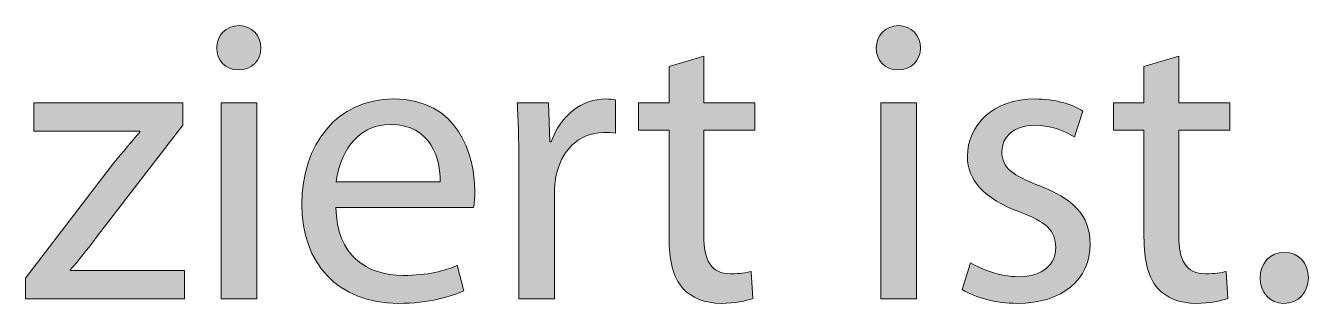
# Model space of a CAD drawing. Header units: inches. Extents: x 0 to 395, y 0 to 191.
# Drawn here: x 376.7 to 393.49, y 163.54 to 167.18 of the extents above; entities that cross this region are included whole.
import ezdxf

# ---------------------------------------------------------------- set-up
doc = ezdxf.new("R2010")
doc.units = ezdxf.units.IN
doc.header["$MEASUREMENT"] = 0
doc.layers.add('Template', color=7, linetype='Continuous')

# ---------------------------------------------------------------- blocks, each defined once
blk = doc.blocks.new('block 7')
at = {"layer": 'Template', "true_color": 0xf6921e}
h = blk.add_hatch(color=30, dxfattribs=at)
h.dxf.hatch_style = 2
edge = h.paths.add_edge_path()
edge.add_spline(control_points=[(379.779, 166.888), (379.779, 166.729), (379.668, 166.602), (379.482, 166.602), (379.312, 166.602), (379.201, 166.729), (379.201, 166.888), (379.201, 167.048), (379.318, 167.18), (379.493, 167.18), (379.662, 167.18), (379.779, 167.053), (379.779, 166.888)], knot_values=[0, 0, 0, 0, 1, 1, 1, 2, 2, 2, 3, 3, 3, 4, 4, 4, 4], degree=3, periodic=1)
h.paths.add_polyline_path([(379.26, 163.601), (379.26, 166.167), (379.726, 166.167), (379.726, 163.601)])
h = blk.add_hatch(color=30, dxfattribs=at)
h.dxf.hatch_style = 2
edge = h.paths.add_edge_path()
edge.add_spline(control_points=[(388.412, 166.888), (388.412, 166.729), (388.301, 166.602), (388.115, 166.602), (387.946, 166.602), (387.834, 166.729), (387.834, 166.888), (387.834, 167.048), (387.951, 167.18), (388.126, 167.18), (388.296, 167.18), (388.412, 167.053), (388.412, 166.888)], knot_values=[0, 0, 0, 0, 1, 1, 1, 2, 2, 2, 3, 3, 3, 4, 4, 4, 4], degree=3, periodic=1)
h.paths.add_polyline_path([(387.893, 163.601), (387.893, 166.167), (388.359, 166.167), (388.359, 163.601)])
h = blk.add_hatch(color=30, dxfattribs=at)
h.dxf.hatch_style = 2
edge = h.paths.add_edge_path()
edge.add_spline(control_points=[(385.577, 166.782), (385.577, 166.782), (385.577, 166.167), (385.577, 166.167), (385.577, 166.167), (386.245, 166.167), (386.245, 166.167), (386.245, 166.167), (386.245, 165.812), (386.245, 165.812), (386.245, 165.812), (385.577, 165.812), (385.577, 165.812), (385.577, 165.812), (385.577, 164.428), (385.577, 164.428), (385.577, 164.11), (385.667, 163.93), (385.927, 163.93), (386.054, 163.93), (386.129, 163.94), (386.198, 163.962), (386.198, 163.962), (386.219, 163.606), (386.219, 163.606), (386.129, 163.575), (385.985, 163.543), (385.805, 163.543), (385.588, 163.543), (385.413, 163.617), (385.302, 163.739), (385.174, 163.882), (385.121, 164.11), (385.121, 164.412), (385.121, 164.412), (385.121, 165.812), (385.121, 165.812), (385.121, 165.812), (384.723, 165.812), (384.723, 165.812), (384.723, 165.812), (384.723, 166.167), (384.723, 166.167), (384.723, 166.167), (385.121, 166.167), (385.121, 166.167), (385.121, 166.167), (385.121, 166.644), (385.121, 166.644), (385.121, 166.644), (385.577, 166.782), (385.577, 166.782)], knot_values=[0, 0, 0, 0, 1, 1, 1, 2, 2, 2, 3, 3, 3, 4, 4, 4, 5, 5, 5, 6, 6, 6, 7, 7, 7, 8, 8, 8, 9, 9, 9, 10, 10, 10, 11, 11, 11, 12, 12, 12, 13, 13, 13, 14, 14, 14, 15, 15, 15, 16, 16, 16, 17, 17, 17, 17], degree=3, periodic=1)
h = blk.add_hatch(color=30, dxfattribs=at)
h.dxf.hatch_style = 2
edge = h.paths.add_edge_path()
edge.add_spline(control_points=[(391.794, 166.782), (391.794, 166.782), (391.794, 166.167), (391.794, 166.167), (391.794, 166.167), (392.462, 166.167), (392.462, 166.167), (392.462, 166.167), (392.462, 165.812), (392.462, 165.812), (392.462, 165.812), (391.794, 165.812), (391.794, 165.812), (391.794, 165.812), (391.794, 164.428), (391.794, 164.428), (391.794, 164.11), (391.884, 163.93), (392.144, 163.93), (392.271, 163.93), (392.345, 163.94), (392.414, 163.962), (392.414, 163.962), (392.435, 163.606), (392.435, 163.606), (392.345, 163.575), (392.202, 163.543), (392.022, 163.543), (391.805, 163.543), (391.63, 163.617), (391.518, 163.739), (391.391, 163.882), (391.338, 164.11), (391.338, 164.412), (391.338, 164.412), (391.338, 165.812), (391.338, 165.812), (391.338, 165.812), (390.94, 165.812), (390.94, 165.812), (390.94, 165.812), (390.94, 166.167), (390.94, 166.167), (390.94, 166.167), (391.338, 166.167), (391.338, 166.167), (391.338, 166.167), (391.338, 166.644), (391.338, 166.644), (391.338, 166.644), (391.794, 166.782), (391.794, 166.782)], knot_values=[0, 0, 0, 0, 1, 1, 1, 2, 2, 2, 3, 3, 3, 4, 4, 4, 5, 5, 5, 6, 6, 6, 7, 7, 7, 8, 8, 8, 9, 9, 9, 10, 10, 10, 11, 11, 11, 12, 12, 12, 13, 13, 13, 14, 14, 14, 15, 15, 15, 16, 16, 16, 17, 17, 17, 17], degree=3, periodic=1)
h = blk.add_hatch(color=30, dxfattribs=at)
h.dxf.hatch_style = 2
edge = h.paths.add_edge_path()
edge.add_spline(control_points=[(376.699, 163.871), (376.699, 163.871), (377.855, 165.383), (377.855, 165.383), (377.972, 165.526), (378.078, 165.648), (378.195, 165.786), (378.195, 165.786), (378.195, 165.796), (378.195, 165.796), (378.195, 165.796), (376.806, 165.796), (376.806, 165.796), (376.806, 165.796), (376.806, 166.167), (376.806, 166.167), (376.806, 166.167), (378.757, 166.167), (378.757, 166.167), (378.757, 166.167), (378.757, 165.876), (378.757, 165.876), (378.757, 165.876), (377.611, 164.386), (377.611, 164.386), (377.5, 164.242), (377.4, 164.11), (377.283, 163.983), (377.283, 163.983), (377.283, 163.972), (377.283, 163.972), (377.283, 163.972), (378.778, 163.972), (378.778, 163.972), (378.778, 163.972), (378.778, 163.601), (378.778, 163.601), (378.778, 163.601), (376.699, 163.601), (376.699, 163.601), (376.699, 163.601), (376.699, 163.871), (376.699, 163.871)], knot_values=[0, 0, 0, 0, 1, 1, 1, 2, 2, 2, 3, 3, 3, 4, 4, 4, 5, 5, 5, 6, 6, 6, 7, 7, 7, 8, 8, 8, 9, 9, 9, 10, 10, 10, 11, 11, 11, 12, 12, 12, 13, 13, 13, 14, 14, 14, 14], degree=3, periodic=1)
h = blk.add_hatch(color=30, dxfattribs=at)
h.dxf.hatch_style = 2
edge = h.paths.add_edge_path()
edge.add_spline(control_points=[(380.76, 164.799), (380.77, 164.168), (381.168, 163.909), (381.639, 163.909), (381.974, 163.909), (382.18, 163.967), (382.35, 164.041), (382.35, 164.041), (382.435, 163.707), (382.435, 163.707), (382.271, 163.633), (381.984, 163.543), (381.576, 163.543), (380.786, 163.543), (380.314, 164.067), (380.314, 164.842), (380.314, 165.616), (380.77, 166.22), (381.518, 166.22), (382.361, 166.22), (382.578, 165.489), (382.578, 165.017), (382.578, 164.921), (382.573, 164.852), (382.562, 164.799), (382.562, 164.799), (380.76, 164.799), (380.76, 164.799)], knot_values=[0, 0, 0, 0, 1, 1, 1, 2, 2, 2, 3, 3, 3, 4, 4, 4, 5, 5, 5, 6, 6, 6, 7, 7, 7, 8, 8, 8, 9, 9, 9, 9], degree=3, periodic=1)
edge = h.paths.add_edge_path()
edge.add_spline(control_points=[(382.127, 165.133), (382.133, 165.425), (382.005, 165.886), (381.481, 165.886), (381.003, 165.886), (380.802, 165.457), (380.765, 165.133), (380.765, 165.133), (382.127, 165.133), (382.127, 165.133)], knot_values=[0, 0, 0, 0, 1, 1, 1, 2, 2, 2, 3, 3, 3, 3], degree=3, periodic=1)
h = blk.add_hatch(color=30, dxfattribs=at)
h.dxf.hatch_style = 2
edge = h.paths.add_edge_path()
edge.add_spline(control_points=[(383.155, 165.367), (383.155, 165.669), (383.149, 165.929), (383.134, 166.167), (383.134, 166.167), (383.542, 166.167), (383.542, 166.167), (383.542, 166.167), (383.563, 165.658), (383.563, 165.658), (383.563, 165.658), (383.579, 165.658), (383.579, 165.658), (383.695, 166.003), (383.982, 166.22), (384.295, 166.22), (384.342, 166.22), (384.38, 166.215), (384.422, 166.21), (384.422, 166.21), (384.422, 165.77), (384.422, 165.77), (384.374, 165.78), (384.327, 165.78), (384.263, 165.78), (383.934, 165.78), (383.701, 165.536), (383.637, 165.186), (383.627, 165.123), (383.621, 165.043), (383.621, 164.969), (383.621, 164.969), (383.621, 163.601), (383.621, 163.601), (383.621, 163.601), (383.155, 163.601), (383.155, 163.601), (383.155, 163.601), (383.155, 165.367), (383.155, 165.367)], knot_values=[0, 0, 0, 0, 1, 1, 1, 2, 2, 2, 3, 3, 3, 4, 4, 4, 5, 5, 5, 6, 6, 6, 7, 7, 7, 8, 8, 8, 9, 9, 9, 10, 10, 10, 11, 11, 11, 12, 12, 12, 13, 13, 13, 13], degree=3, periodic=1)
h = blk.add_hatch(color=30, dxfattribs=at)
h.dxf.hatch_style = 2
edge = h.paths.add_edge_path()
edge.add_spline(control_points=[(389.069, 164.073), (389.212, 163.988), (389.456, 163.892), (389.69, 163.892), (390.024, 163.892), (390.183, 164.057), (390.183, 164.275), (390.183, 164.497), (390.05, 164.614), (389.711, 164.741), (389.244, 164.911), (389.027, 165.16), (389.027, 165.467), (389.027, 165.881), (389.366, 166.22), (389.912, 166.22), (390.172, 166.22), (390.4, 166.151), (390.538, 166.061), (390.538, 166.061), (390.427, 165.722), (390.427, 165.722), (390.326, 165.786), (390.141, 165.876), (389.902, 165.876), (389.626, 165.876), (389.478, 165.717), (389.478, 165.526), (389.478, 165.314), (389.626, 165.218), (389.96, 165.086), (390.4, 164.921), (390.634, 164.699), (390.634, 164.317), (390.634, 163.861), (390.278, 163.543), (389.679, 163.543), (389.398, 163.543), (389.138, 163.617), (388.958, 163.723), (388.958, 163.723), (389.069, 164.073), (389.069, 164.073)], knot_values=[0, 0, 0, 0, 1, 1, 1, 2, 2, 2, 3, 3, 3, 4, 4, 4, 5, 5, 5, 6, 6, 6, 7, 7, 7, 8, 8, 8, 9, 9, 9, 10, 10, 10, 11, 11, 11, 12, 12, 12, 13, 13, 13, 14, 14, 14, 14], degree=3, periodic=1)
h = blk.add_hatch(color=30, dxfattribs=at)
h.dxf.hatch_style = 2
edge = h.paths.add_edge_path()
edge.add_spline(control_points=[(392.859, 163.877), (392.859, 164.067), (392.991, 164.211), (393.177, 164.211), (393.362, 164.211), (393.49, 164.073), (393.49, 163.877), (393.49, 163.686), (393.362, 163.543), (393.166, 163.543), (392.986, 163.543), (392.859, 163.686), (392.859, 163.877)], knot_values=[0, 0, 0, 0, 1, 1, 1, 2, 2, 2, 3, 3, 3, 4, 4, 4, 4], degree=3, periodic=1)
at = {"layer": 'Template', "lineweight": 0}
for points in [[(379.26, 163.601), (379.26, 166.167), (379.726, 166.167), (379.726, 163.601), (379.26, 163.601)], [(387.893, 163.601), (387.893, 166.167), (388.359, 166.167), (388.359, 163.601), (387.893, 163.601)]]:
    blk.add_lwpolyline(points, dxfattribs=at)
for points, knots in [([(379.779, 166.888), (379.779, 166.729), (379.668, 166.602), (379.482, 166.602), (379.312, 166.602), (379.201, 166.729), (379.201, 166.888), (379.201, 167.048), (379.318, 167.18), (379.493, 167.18), (379.662, 167.18), (379.779, 167.053), (379.779, 166.888)], [0, 0, 0, 0, 1, 1, 1, 2, 2, 2, 3, 3, 3, 4, 4, 4, 4]), ([(388.412, 166.888), (388.412, 166.729), (388.301, 166.602), (388.115, 166.602), (387.946, 166.602), (387.834, 166.729), (387.834, 166.888), (387.834, 167.048), (387.951, 167.18), (388.126, 167.18), (388.296, 167.18), (388.412, 167.053), (388.412, 166.888)], [0, 0, 0, 0, 1, 1, 1, 2, 2, 2, 3, 3, 3, 4, 4, 4, 4]), ([(385.577, 166.782), (385.577, 166.782), (385.577, 166.167), (385.577, 166.167), (385.577, 166.167), (386.245, 166.167), (386.245, 166.167), (386.245, 166.167), (386.245, 165.812), (386.245, 165.812), (386.245, 165.812), (385.577, 165.812), (385.577, 165.812), (385.577, 165.812), (385.577, 164.428), (385.577, 164.428), (385.577, 164.11), (385.667, 163.93), (385.927, 163.93), (386.054, 163.93), (386.129, 163.94), (386.198, 163.962), (386.198, 163.962), (386.219, 163.606), (386.219, 163.606), (386.129, 163.575), (385.985, 163.543), (385.805, 163.543), (385.588, 163.543), (385.413, 163.617), (385.302, 163.739), (385.174, 163.882), (385.121, 164.11), (385.121, 164.412), (385.121, 164.412), (385.121, 165.812), (385.121, 165.812), (385.121, 165.812), (384.723, 165.812), (384.723, 165.812), (384.723, 165.812), (384.723, 166.167), (384.723, 166.167), (384.723, 166.167), (385.121, 166.167), (385.121, 166.167), (385.121, 166.167), (385.121, 166.644), (385.121, 166.644), (385.121, 166.644), (385.577, 166.782), (385.577, 166.782)], [0, 0, 0, 0, 1, 1, 1, 2, 2, 2, 3, 3, 3, 4, 4, 4, 5, 5, 5, 6, 6, 6, 7, 7, 7, 8, 8, 8, 9, 9, 9, 10, 10, 10, 11, 11, 11, 12, 12, 12, 13, 13, 13, 14, 14, 14, 15, 15, 15, 16, 16, 16, 17, 17, 17, 17]), ([(391.794, 166.782), (391.794, 166.782), (391.794, 166.167), (391.794, 166.167), (391.794, 166.167), (392.462, 166.167), (392.462, 166.167), (392.462, 166.167), (392.462, 165.812), (392.462, 165.812), (392.462, 165.812), (391.794, 165.812), (391.794, 165.812), (391.794, 165.812), (391.794, 164.428), (391.794, 164.428), (391.794, 164.11), (391.884, 163.93), (392.144, 163.93), (392.271, 163.93), (392.345, 163.94), (392.414, 163.962), (392.414, 163.962), (392.435, 163.606), (392.435, 163.606), (392.345, 163.575), (392.202, 163.543), (392.022, 163.543), (391.805, 163.543), (391.63, 163.617), (391.518, 163.739), (391.391, 163.882), (391.338, 164.11), (391.338, 164.412), (391.338, 164.412), (391.338, 165.812), (391.338, 165.812), (391.338, 165.812), (390.94, 165.812), (390.94, 165.812), (390.94, 165.812), (390.94, 166.167), (390.94, 166.167), (390.94, 166.167), (391.338, 166.167), (391.338, 166.167), (391.338, 166.167), (391.338, 166.644), (391.338, 166.644), (391.338, 166.644), (391.794, 166.782), (391.794, 166.782)], [0, 0, 0, 0, 1, 1, 1, 2, 2, 2, 3, 3, 3, 4, 4, 4, 5, 5, 5, 6, 6, 6, 7, 7, 7, 8, 8, 8, 9, 9, 9, 10, 10, 10, 11, 11, 11, 12, 12, 12, 13, 13, 13, 14, 14, 14, 15, 15, 15, 16, 16, 16, 17, 17, 17, 17]), ([(376.699, 163.871), (376.699, 163.871), (377.855, 165.383), (377.855, 165.383), (377.972, 165.526), (378.078, 165.648), (378.195, 165.786), (378.195, 165.786), (378.195, 165.796), (378.195, 165.796), (378.195, 165.796), (376.806, 165.796), (376.806, 165.796), (376.806, 165.796), (376.806, 166.167), (376.806, 166.167), (376.806, 166.167), (378.757, 166.167), (378.757, 166.167), (378.757, 166.167), (378.757, 165.876), (378.757, 165.876), (378.757, 165.876), (377.611, 164.386), (377.611, 164.386), (377.5, 164.242), (377.4, 164.11), (377.283, 163.983), (377.283, 163.983), (377.283, 163.972), (377.283, 163.972), (377.283, 163.972), (378.778, 163.972), (378.778, 163.972), (378.778, 163.972), (378.778, 163.601), (378.778, 163.601), (378.778, 163.601), (376.699, 163.601), (376.699, 163.601), (376.699, 163.601), (376.699, 163.871), (376.699, 163.871)], [0, 0, 0, 0, 1, 1, 1, 2, 2, 2, 3, 3, 3, 4, 4, 4, 5, 5, 5, 6, 6, 6, 7, 7, 7, 8, 8, 8, 9, 9, 9, 10, 10, 10, 11, 11, 11, 12, 12, 12, 13, 13, 13, 14, 14, 14, 14]), ([(380.76, 164.799), (380.77, 164.168), (381.168, 163.909), (381.639, 163.909), (381.974, 163.909), (382.18, 163.967), (382.35, 164.041), (382.35, 164.041), (382.435, 163.707), (382.435, 163.707), (382.271, 163.633), (381.984, 163.543), (381.576, 163.543), (380.786, 163.543), (380.314, 164.067), (380.314, 164.842), (380.314, 165.616), (380.77, 166.22), (381.518, 166.22), (382.361, 166.22), (382.578, 165.489), (382.578, 165.017), (382.578, 164.921), (382.573, 164.852), (382.562, 164.799), (382.562, 164.799), (380.76, 164.799), (380.76, 164.799)], [0, 0, 0, 0, 1, 1, 1, 2, 2, 2, 3, 3, 3, 4, 4, 4, 5, 5, 5, 6, 6, 6, 7, 7, 7, 8, 8, 8, 9, 9, 9, 9]), ([(383.155, 165.367), (383.155, 165.669), (383.149, 165.929), (383.134, 166.167), (383.134, 166.167), (383.542, 166.167), (383.542, 166.167), (383.542, 166.167), (383.563, 165.658), (383.563, 165.658), (383.563, 165.658), (383.579, 165.658), (383.579, 165.658), (383.695, 166.003), (383.982, 166.22), (384.295, 166.22), (384.342, 166.22), (384.38, 166.215), (384.422, 166.21), (384.422, 166.21), (384.422, 165.77), (384.422, 165.77), (384.374, 165.78), (384.327, 165.78), (384.263, 165.78), (383.934, 165.78), (383.701, 165.536), (383.637, 165.186), (383.627, 165.123), (383.621, 165.043), (383.621, 164.969), (383.621, 164.969), (383.621, 163.601), (383.621, 163.601), (383.621, 163.601), (383.155, 163.601), (383.155, 163.601), (383.155, 163.601), (383.155, 165.367), (383.155, 165.367)], [0, 0, 0, 0, 1, 1, 1, 2, 2, 2, 3, 3, 3, 4, 4, 4, 5, 5, 5, 6, 6, 6, 7, 7, 7, 8, 8, 8, 9, 9, 9, 10, 10, 10, 11, 11, 11, 12, 12, 12, 13, 13, 13, 13]), ([(389.069, 164.073), (389.212, 163.988), (389.456, 163.892), (389.69, 163.892), (390.024, 163.892), (390.183, 164.057), (390.183, 164.275), (390.183, 164.497), (390.05, 164.614), (389.711, 164.741), (389.244, 164.911), (389.027, 165.16), (389.027, 165.467), (389.027, 165.881), (389.366, 166.22), (389.912, 166.22), (390.172, 166.22), (390.4, 166.151), (390.538, 166.061), (390.538, 166.061), (390.427, 165.722), (390.427, 165.722), (390.326, 165.786), (390.141, 165.876), (389.902, 165.876), (389.626, 165.876), (389.478, 165.717), (389.478, 165.526), (389.478, 165.314), (389.626, 165.218), (389.96, 165.086), (390.4, 164.921), (390.634, 164.699), (390.634, 164.317), (390.634, 163.861), (390.278, 163.543), (389.679, 163.543), (389.398, 163.543), (389.138, 163.617), (388.958, 163.723), (388.958, 163.723), (389.069, 164.073), (389.069, 164.073)], [0, 0, 0, 0, 1, 1, 1, 2, 2, 2, 3, 3, 3, 4, 4, 4, 5, 5, 5, 6, 6, 6, 7, 7, 7, 8, 8, 8, 9, 9, 9, 10, 10, 10, 11, 11, 11, 12, 12, 12, 13, 13, 13, 14, 14, 14, 14]), ([(382.127, 165.133), (382.133, 165.425), (382.005, 165.886), (381.481, 165.886), (381.003, 165.886), (380.802, 165.457), (380.765, 165.133), (380.765, 165.133), (382.127, 165.133), (382.127, 165.133)], [0, 0, 0, 0, 1, 1, 1, 2, 2, 2, 3, 3, 3, 3]), ([(392.859, 163.877), (392.859, 164.067), (392.991, 164.211), (393.177, 164.211), (393.362, 164.211), (393.49, 164.073), (393.49, 163.877), (393.49, 163.686), (393.362, 163.543), (393.166, 163.543), (392.986, 163.543), (392.859, 163.686), (392.859, 163.877)], [0, 0, 0, 0, 1, 1, 1, 2, 2, 2, 3, 3, 3, 4, 4, 4, 4])]:
    blk.add_open_spline(points, degree=3, knots=knots, dxfattribs=at)

msp = doc.modelspace()

# ---------------------------------------------------------------- block references
at = {"layer": 'Template'}
msp.add_blockref('block 7', (0, 0), dxfattribs=at)

doc.saveas('drawing.dxf')
